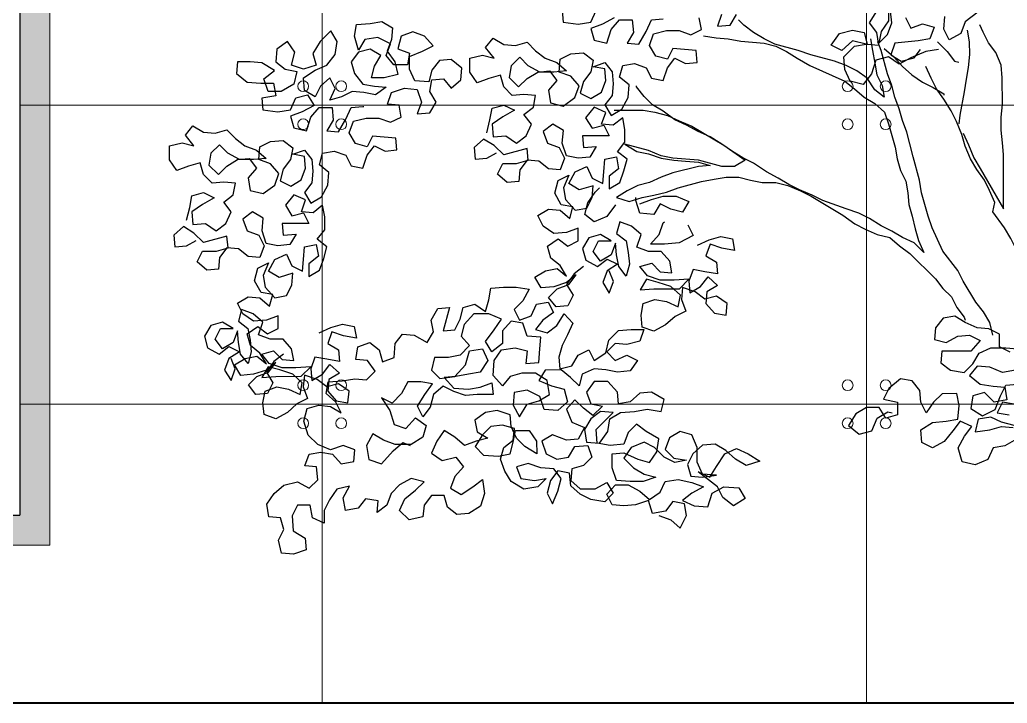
# Model space of a CAD drawing. Header units: millimetres. Extents: x 1564 to 2013, y 216 to 285.
# Drawn here: x 1663.255 to 1666.928, y 225.15 to 227.693 of the extents above; entities that cross this region are included whole.
import ezdxf

# ---------------------------------------------------------------- set-up
doc = ezdxf.new("R2010")
doc.units = ezdxf.units.MM
doc.header["$LTSCALE"] = 10
doc.layers.get('0').update_dxf_attribs({"color": 90})
for name, color, linetype, lineweight in [('CINZA', 252, 'Continuous', 13), ('cinza 03', 252, 'Continuous', 13), ('PN 06', 1, 'Continuous', 40), ('PN-03', 180, 'Continuous', 30)]:
    doc.layers.add(name, color=color, linetype=linetype, lineweight=lineweight)
doc.layers.add('ÁRVORE PRESERVADA', color=252, linetype='Continuous')

# ---------------------------------------------------------------- blocks, each defined once
blk = doc.blocks.new('A$C338F7350')
for points in [[(1.8595, 8.1568), (1.8743, 8.2162), (1.8841, 8.2705), (1.9385, 8.2854), (1.9879, 8.2608), (1.9336, 8.2311), (1.8842, 8.1964), (1.8892, 8.1371), (1.9485, 8.1421), (1.9979, 8.1075), (2.0424, 8.1422), (2.0671, 8.1966), (2.0324, 8.241), (2.0769, 8.2757), (2.0867, 8.33), (2.0323, 8.3349), (1.978, 8.3299), (1.9384, 8.3694), (1.9235, 8.4238), (1.8692, 8.4089), (1.8148, 8.3891), (1.7802, 8.4385), (1.7801, 8.5027), (1.8394, 8.5176), (1.8938, 8.5029), (1.8542, 8.5522), (1.8888, 8.5968), (1.9382, 8.5671), (1.9926, 8.5623), (2.0469, 8.5771), (2.0865, 8.5376), (2.131, 8.5031), (2.1854, 8.4833), (2.2299, 8.4438), (2.1706, 8.4389), (2.1064, 8.4388), (2.052, 8.4684), (2.0124, 8.5079), (1.9729, 8.4683), (1.9631, 8.4139), (2.0076, 8.3695), (2.0471, 8.4091), (2.0965, 8.4388), (2.1508, 8.4438), (2.1855, 8.3993), (2.146, 8.3548), (2.1559, 8.2955), (2.2152, 8.2807), (2.2696, 8.3203), (2.2893, 8.3747), (2.2497, 8.4192), (2.1953, 8.4389), (2.2002, 8.4982), (2.2496, 8.5229), (2.3089, 8.5279), (2.3534, 8.4934), (2.3436, 8.439), (2.3091, 8.3945), (2.2943, 8.3401), (2.3437, 8.3154), (2.3931, 8.3451), (2.4128, 8.3995), (2.4078, 8.4539), (2.3535, 8.4637), (2.4078, 8.4836), (2.4425, 8.4391), (2.4474, 8.3847), (2.4426, 8.3304), (2.408, 8.2859), (2.4377, 8.2365), (2.4871, 8.2662), (2.5167, 8.3205), (2.5216, 8.3799), (2.4771, 8.4144), (2.4919, 8.4688), (2.5462, 8.4787), (2.6006, 8.459), (2.6254, 8.4096), (2.6797, 8.3998), (2.6994, 8.4591), (2.734, 8.5036), (2.7835, 8.479), (2.8378, 8.4839), (2.8328, 8.5383), (2.7241, 8.5481), (2.6994, 8.4986), (2.645, 8.5134), (2.6153, 8.5628), (2.6351, 8.6172), (2.6943, 8.6321), (2.7537, 8.6321), (2.808, 8.6124), (2.8574, 8.6372), (2.8475, 8.6915)], [(2.9513, 8.7065), (2.9316, 8.6521), (2.9909, 8.6571), (3.0205, 8.7065)], [(2.2099, 8.7256), (2.2149, 8.6712), (2.2841, 8.6614), (2.3434, 8.6713), (2.3681, 8.7257)], [(2.4521, 8.6912), (2.3978, 8.6615), (2.3434, 8.6417), (2.3583, 8.5873), (2.4176, 8.5725), (2.4373, 8.6368), (2.4768, 8.6813), (2.5361, 8.6814), (2.5411, 8.6221), (2.5115, 8.5726), (2.5659, 8.5677), (2.6004, 8.6271), (2.6251, 8.6814), (2.6795, 8.6864)], [(4.1424, 8.7174), (4.0831, 8.6729), (4.0634, 8.6185), (4.0091, 8.5888), (3.9843, 8.6382), (3.9892, 8.6975)], [(3.9597, 8.5443), (3.9004, 8.5343), (3.8312, 8.5046), (3.7769, 8.4749), (3.7274, 8.5095), (3.6681, 8.4946), (3.6484, 8.4303), (3.6089, 8.3809), (3.5496, 8.3956), (3.5248, 8.45), (3.5199, 8.5093), (3.5692, 8.5588), (3.6236, 8.5687), (3.5593, 8.5835), (3.5099, 8.5389), (3.4605, 8.5636), (3.5, 8.618), (3.5593, 8.6329), (3.6137, 8.623), (3.6285, 8.5687), (3.6829, 8.5638), (3.673, 8.6231), (3.6383, 8.6675), (3.6729, 8.7219)], [(3.7272, 8.7368), (3.7273, 8.6775), (3.6927, 8.6281), (3.6829, 8.5737), (3.7224, 8.6133), (3.7421, 8.6676), (3.7371, 8.722)], [(3.8063, 8.6924), (3.8311, 8.643), (3.8855, 8.6628), (3.9398, 8.6481), (3.9201, 8.5937), (3.8658, 8.5837), (3.757, 8.5738), (3.7373, 8.5194), (3.7868, 8.4898), (3.8461, 8.5046), (3.8757, 8.5442)], [(3.6433, 8.5934), (3.6533, 8.5391), (3.6632, 8.4798), (3.6731, 8.4254), (3.6979, 8.376), (3.7078, 8.3216), (3.6633, 8.3562), (3.6287, 8.4105), (3.5792, 8.4451), (3.5298, 8.4698), (3.4754, 8.4895), (3.3666, 8.519), (3.3073, 8.5387), (3.1985, 8.5683), (3.1491, 8.593), (3.0996, 8.6226), (3.0551, 8.6571), (3.0304, 8.6818)], [(0.4635, 7.7493), (0.4783, 7.8086), (0.4882, 7.863), (0.5425, 7.8779), (0.592, 7.8532), (0.5376, 7.8235), (0.4882, 7.7889), (0.4932, 7.7296), (0.5525, 7.7346), (0.602, 7.7), (0.6464, 7.7347), (0.6711, 7.7891), (0.6365, 7.8335), (0.6809, 7.8681), (0.6907, 7.9225), (0.6364, 7.9274), (0.582, 7.9224), (0.5424, 7.9619), (0.5276, 8.0163), (0.4732, 8.0014), (0.4188, 7.9816), (0.3842, 8.031), (0.3841, 8.0952), (0.4434, 8.1101), (0.4978, 8.0953), (0.4582, 8.1447), (0.4928, 8.1892), (0.5422, 8.1596), (0.5966, 8.1547), (0.651, 8.1696), (0.6905, 8.1301), (0.7351, 8.0955), (0.7894, 8.0758), (0.834, 8.0363), (0.7747, 8.0313), (0.7104, 8.0313), (0.656, 8.0609), (0.6164, 8.1004), (0.5769, 8.0608), (0.5671, 8.0064), (0.6116, 7.962), (0.6511, 8.0016), (0.7005, 8.0313), (0.7549, 8.0363), (0.7895, 7.9918), (0.75, 7.9473), (0.76, 7.888), (0.8193, 7.8732), (0.8736, 7.9128), (0.8933, 7.9672), (0.8538, 8.0116), (0.7994, 8.0313), (0.8043, 8.0907), (0.8537, 8.1154), (0.913, 8.1204), (0.9575, 8.0859), (0.9476, 8.0315), (0.9131, 7.987), (0.8983, 7.9326), (0.9478, 7.9079), (0.9972, 7.9376), (1.0169, 7.992), (1.0119, 8.0464), (0.9575, 8.0562), (1.0119, 8.076), (1.0465, 8.0316), (1.0515, 7.9772), (1.0466, 7.9228), (1.012, 7.8783), (1.0417, 7.8289), (1.0911, 7.8586), (1.1207, 7.913), (1.1256, 7.9723), (1.0811, 8.0069), (1.0959, 8.0613), (1.1503, 8.0712), (1.2046, 8.0515), (1.2294, 8.0021), (1.2838, 7.9923), (1.3035, 8.0516), (1.338, 8.0961), (1.3875, 8.0714), (1.4419, 8.0764), (1.4369, 8.1308), (1.3281, 8.1406), (1.3035, 8.0911), (1.2491, 8.1059), (1.2194, 8.1553), (1.2391, 8.2097), (1.2984, 8.2246), (1.3577, 8.2246), (1.4121, 8.2049), (1.4615, 8.2297), (1.4515, 8.284), (1.3972, 8.2889), (1.4169, 8.3433), (1.4762, 8.3631), (1.5355, 8.3582), (1.5553, 8.2989), (1.5356, 8.2445), (1.5949, 8.2495), (1.6245, 8.299), (1.5948, 8.3484), (1.6047, 8.4028), (1.659, 8.4078), (1.6937, 8.3633), (1.7381, 8.4029), (1.743, 8.4573), (1.6935, 8.4968), (1.6392, 8.4918), (1.6046, 8.4473), (1.5898, 8.3929), (1.5256, 8.3978), (1.5008, 8.4521), (1.5008, 8.5114), (1.5601, 8.5362), (1.6095, 8.5609), (1.5699, 8.6054), (1.5155, 8.6251), (1.4611, 8.6053), (1.4464, 8.546), (1.5008, 8.5262), (1.4909, 8.4719), (1.4267, 8.4718), (1.392, 8.5163), (1.4117, 8.5706), (1.3524, 8.6002), (1.2931, 8.5903), (1.2635, 8.5408), (1.2437, 8.6051), (1.2535, 8.6595), (1.3178, 8.6645), (1.3721, 8.6744), (1.4216, 8.6448), (1.4167, 8.5904), (1.3969, 8.536), (1.4316, 8.4866), (1.4465, 8.4273), (1.3822, 8.4125), (1.3229, 8.4124), (1.3377, 8.4668), (1.3673, 8.5162), (1.3179, 8.5458), (1.2635, 8.531), (1.229, 8.4864), (1.2438, 8.4321), (1.2834, 8.3827), (1.3378, 8.3729), (1.3922, 8.368), (1.3428, 8.3333), (1.2884, 8.3432), (1.234, 8.3481), (1.1846, 8.3233), (1.1303, 8.3084), (1.1549, 8.3628), (1.1302, 8.4122), (1.0857, 8.3726), (1.0611, 8.3232), (1.0116, 8.3528), (1.0066, 8.4121), (1.0609, 8.4468), (1.1153, 8.4715), (1.1548, 8.521), (1.1646, 8.5803), (1.1349, 8.6297), (1.0855, 8.5802), (1.051, 8.5258), (1.0659, 8.4715), (1.0066, 8.4516), (0.9522, 8.4714), (0.967, 8.5307), (0.9323, 8.5801), (0.8829, 8.5454), (0.878, 8.4861), (0.9226, 8.4516), (0.9769, 8.4417), (0.9622, 8.3824), (0.9029, 8.3478), (0.8436, 8.3477), (0.8237, 8.407), (0.8731, 8.4466), (0.8138, 8.4811), (0.7594, 8.486), (0.7001, 8.486), (0.6952, 8.4316), (0.7447, 8.3921), (0.8089, 8.3872), (0.8682, 8.3873), (0.8782, 8.328), (0.8139, 8.318), (0.8189, 8.2637), (0.8881, 8.2538), (0.9474, 8.2638), (0.9721, 8.3182), (1.0265, 8.333), (1.0562, 8.2836), (1.0018, 8.2539), (0.9475, 8.2341), (0.9623, 8.1798), (1.0217, 8.165), (1.0414, 8.2293), (1.0809, 8.2738), (1.1402, 8.2738), (1.1452, 8.2145), (1.1156, 8.1651), (1.1699, 8.1602), (1.2045, 8.2195), (1.2291, 8.2739), (1.2835, 8.2789), (1.2885, 8.2789)], [(4.0931, 8.6334), (4.103, 8.579), (4.1031, 8.5197), (4.0982, 8.4604), (4.0883, 8.406), (4.0785, 8.3467), (4.0588, 8.2379), (4.0539, 8.1984)], [(4.0737, 8.1539), (4.0985, 8.0996), (4.1233, 8.0403), (4.153, 7.9909), (4.2619, 7.8032), (4.2617, 7.9366), (4.2616, 8.0553), (4.2566, 8.1096), (4.2516, 8.1689), (4.2516, 8.2282), (4.2565, 8.2875), (4.2564, 8.4111), (4.2514, 8.4704), (4.2266, 8.5297), (4.192, 8.5741), (4.1672, 8.6236), (4.1523, 8.6581)], [(2.8674, 8.6075), (2.9267, 8.5977), (2.981, 8.5928), (3.0404, 8.583), (3.1491, 8.5732), (3.2035, 8.5584), (3.2529, 8.5337), (3.3024, 8.5041), (3.3617, 8.4696), (3.5249, 8.3956), (3.5694, 8.3611), (3.6139, 8.3216), (3.6634, 8.2919), (3.7079, 8.2524), (3.7277, 8.1981), (3.7575, 8.0894), (3.7674, 8.035), (3.7823, 7.9807), (3.807, 7.9313), (3.817, 7.8769), (3.822, 7.8226), (3.8368, 7.7682), (3.8517, 7.7089), (3.8666, 7.6546), (3.8914, 7.6002), (3.8468, 7.6446), (3.7925, 7.6693), (3.743, 7.6989), (3.6936, 7.7236), (3.6392, 7.7581), (3.5897, 7.7828), (3.5304, 7.8025), (3.4216, 7.842), (3.3722, 7.8666), (3.3128, 7.8913), (3.2634, 7.916), (3.2139, 7.9456), (3.1595, 7.9752), (3.1002, 8.0147), (3.0507, 8.0393), (3.0013, 8.0689), (2.9518, 8.1035), (2.8974, 8.138), (2.843, 8.1627), (2.7887, 8.1923), (2.7343, 8.217), (2.6799, 8.2564), (2.6304, 8.2861), (2.5908, 8.3256), (2.5562, 8.37), (2.5562, 8.375)], [(4.213, 7.215), (4.1981, 7.2743), (4.1684, 7.3237), (4.1338, 7.3681), (4.0744, 7.4669), (4.0496, 7.5163), (3.9803, 7.6052), (3.9308, 7.7139), (3.911, 7.7683), (3.8812, 7.877), (3.8713, 7.9363), (3.8415, 8.045), (3.8267, 8.1043), (3.8118, 8.1586), (3.792, 8.213), (3.7771, 8.2673), (3.7573, 8.3217), (3.7424, 8.376), (3.7226, 8.4304), (3.6928, 8.5391), (3.6779, 8.5786)], [(3.7076, 8.549), (3.7521, 8.5095), (3.7917, 8.465), (3.8362, 8.4255), (3.8857, 8.391), (3.9351, 8.3663), (3.9846, 8.3367), (3.9846, 8.3318)], [(3.9547, 8.5789), (3.9992, 8.5344), (4.0339, 8.49), (4.0537, 8.4851)], [(4.3366, 7.1014), (4.3365, 7.22), (4.3414, 7.2744), (4.3513, 7.3337), (4.3611, 7.3881), (4.361, 7.5067), (4.3461, 7.566), (4.2966, 7.6648), (4.2669, 7.7142), (4.2125, 7.7883), (4.2223, 7.8328), (4.1975, 7.8872), (4.1728, 7.9366), (4.1381, 7.9859), (4.1084, 8.0353), (4.0837, 8.0946), (4.0688, 8.149), (4.044, 8.2083), (4.0193, 8.2577), (3.9846, 8.312), (3.95, 8.3614), (3.9252, 8.4108), (3.9005, 8.4651)], [(2.3098, 7.5345), (2.2654, 7.4999), (2.2308, 7.4504), (2.2605, 7.401), (2.2359, 7.3516), (2.1815, 7.3466), (2.1469, 7.391), (2.1864, 7.4306), (2.2407, 7.4504), (2.2753, 7.4949), (2.2308, 7.4603), (2.1715, 7.4405), (2.1122, 7.4355), (2.0825, 7.4849), (2.1319, 7.5146), (2.1863, 7.5245), (2.2308, 7.49), (2.2011, 7.5394), (2.1566, 7.5739), (2.1417, 7.6283), (2.1911, 7.6629), (2.2356, 7.6283), (2.285, 7.6531), (2.285, 7.7124), (2.2306, 7.6926), (2.1713, 7.6876), (2.1219, 7.7222), (2.0971, 7.7716), (2.1465, 7.8013), (2.2009, 7.7964), (2.2454, 7.7569), (2.2602, 7.8112), (2.2058, 7.8211), (2.1761, 7.8754), (2.1909, 7.9347), (2.2403, 7.9595), (2.2156, 7.9002), (2.2255, 7.8458), (2.2701, 7.7964), (2.3244, 7.8064), (2.3491, 7.8558), (2.354, 7.9102), (2.2897, 7.8903), (2.2403, 7.92), (2.2699, 7.9744), (2.3242, 7.9991), (2.349, 7.9448), (2.3985, 7.9201), (2.4033, 7.9745), (2.4082, 8.0338), (2.4626, 8.0437), (2.4725, 7.9894), (2.4281, 7.9547), (2.4281, 7.8954), (2.4775, 7.9251), (2.4972, 7.9795), (2.512, 8.0339), (2.4675, 8.0684), (2.5021, 8.113), (2.502, 8.1723), (2.4921, 8.2266), (2.4476, 8.192), (2.3933, 8.1969), (2.413, 8.2513), (2.3586, 8.2759), (2.3191, 8.2265), (2.3488, 8.1771), (2.4031, 8.1919), (2.4279, 8.1425), (2.3043, 8.1424), (2.3093, 8.0881), (2.3686, 8.0931), (2.339, 8.0436), (2.2847, 8.0386), (2.2303, 8.0485), (2.2105, 8.1077), (2.2154, 8.1671), (2.1659, 8.1967), (2.1215, 8.162), (2.1413, 8.1077), (2.1957, 8.088), (2.2204, 8.0386), (2.2007, 7.9842), (2.1463, 7.9891), (2.1018, 8.0236), (2.0474, 8.0285), (2.0129, 7.984), (2.008, 7.9296), (1.9536, 7.9246), (1.9091, 7.9641), (1.9338, 8.0136), (1.998, 8.0136), (2.0524, 8.0285), (2.0474, 8.0829), (1.9387, 8.0531), (1.8942, 8.0976), (1.8447, 8.1272), (1.8003, 8.0876), (1.8053, 8.0332), (1.8596, 8.0382), (1.9041, 8.063)], [(2.4525, 8.2612), (2.586, 8.2613), (2.6403, 8.2515), (2.6997, 8.2367), (2.754, 8.212), (2.8134, 8.1874), (2.9617, 8.0985), (3.0606, 8.0294), (3.0112, 7.9997), (2.9519, 7.9997), (2.8432, 8.0292), (2.7245, 8.039), (2.6702, 8.0489), (2.6108, 8.0735), (2.5021, 8.1031), (2.5565, 8.0685), (2.6108, 8.0587), (2.6702, 8.039), (2.7295, 8.0291), (2.7839, 8.0242), (2.8432, 8.0194), (2.8976, 8.0046), (2.8432, 7.9996), (2.7246, 7.9698), (2.6703, 7.95), (2.6159, 7.9252), (2.5616, 7.9104), (2.5122, 7.8856), (2.4628, 7.8559), (2.5221, 7.8362), (2.5814, 7.856), (2.6357, 7.866), (2.695, 7.8808), (2.7494, 7.9007), (2.8581, 7.9304), (2.9174, 7.9403), (2.9717, 7.9503), (3.0311, 7.9503), (3.0854, 7.9356), (3.1398, 7.9257), (3.2041, 7.9258), (3.2584, 7.911), (3.3178, 7.8863), (3.3672, 7.8617), (3.5156, 7.7729), (3.57, 7.7334), (3.6194, 7.7087), (3.6738, 7.684), (3.7331, 7.6693), (3.7777, 7.6298), (3.8271, 7.5952), (3.9458, 7.4767), (3.9805, 7.4322), (4.0201, 7.3927), (4.0448, 7.3433), (4.0795, 7.2989), (4.0844, 7.2841)], [(2.4579, 7.8213), (2.4184, 7.7669), (2.3591, 7.7421), (2.3146, 7.7767), (2.3293, 7.8311), (2.3639, 7.8805), (2.3836, 7.9003)], [(0.9139, 7.127), (0.8694, 7.0923), (0.8349, 7.0429), (0.8646, 6.9935), (0.8399, 6.944), (0.7855, 6.9391), (0.7509, 6.9835), (0.7904, 7.0231), (0.8448, 7.0429), (0.8793, 7.0874), (0.8349, 7.0528), (0.7756, 7.0329), (0.7163, 7.028), (0.6866, 7.0774), (0.736, 7.1071), (0.7903, 7.117), (0.8348, 7.0824), (0.8051, 7.1318), (0.7606, 7.1664), (0.7457, 7.2207), (0.7951, 7.2554), (0.8397, 7.2208), (0.8891, 7.2456), (0.889, 7.3049), (0.8347, 7.2851), (0.7753, 7.2801), (0.7259, 7.3146), (0.7011, 7.364), (0.7505, 7.3937), (0.8049, 7.3888), (0.8494, 7.3493), (0.8642, 7.4037), (0.8098, 7.4136), (0.7801, 7.4679), (0.7949, 7.5272), (0.8443, 7.552), (0.8196, 7.4926), (0.8296, 7.4383), (0.8741, 7.3889), (0.9285, 7.3988), (0.9531, 7.4483), (0.958, 7.5027), (0.8938, 7.4828), (0.8443, 7.5124), (0.8739, 7.5668), (0.9283, 7.5916), (0.953, 7.5372), (1.0025, 7.5126), (1.0074, 7.5669), (1.0123, 7.6263), (1.0666, 7.6362), (1.0766, 7.5818), (1.0321, 7.5472), (1.0322, 7.4879), (1.0816, 7.5176), (1.1013, 7.572), (1.1161, 7.6264), (1.0715, 7.6609), (1.1061, 7.7054), (1.1061, 7.7647), (1.0961, 7.8191), (1.0517, 7.7845), (0.9973, 7.7893), (1.017, 7.8437), (0.9626, 7.8684), (0.9231, 7.8189), (0.9528, 7.7695), (1.0072, 7.7844), (1.0319, 7.735), (0.9084, 7.7349), (0.9134, 7.6805), (0.9727, 7.6855), (0.9431, 7.6361), (0.8887, 7.6311), (0.8343, 7.6409), (0.8145, 7.7002), (0.8194, 7.7595), (0.7699, 7.7891), (0.7255, 7.7545), (0.7453, 7.7002), (0.7997, 7.6804), (0.8245, 7.631), (0.8047, 7.5766), (0.7504, 7.5815), (0.7058, 7.6161), (0.6515, 7.621), (0.6169, 7.5765), (0.612, 7.5221), (0.5577, 7.5171), (0.5131, 7.5566), (0.5378, 7.6061), (0.6021, 7.6061), (0.6564, 7.621), (0.6514, 7.6754), (0.5427, 7.6456), (0.4982, 7.69), (0.4487, 7.7197), (0.4043, 7.6801), (0.4093, 7.6257), (0.4637, 7.6307), (0.5081, 7.6555)], [(2.5715, 7.8264), (2.6259, 7.8462), (2.6802, 7.8611), (2.7395, 7.8611), (2.7989, 7.8364), (2.7693, 7.787), (2.7149, 7.8018), (2.6654, 7.8264), (2.6358, 7.777), (2.5716, 7.7819), (2.5517, 7.8412), (2.5517, 7.856)], [(2.8386, 7.6338), (2.8929, 7.6586), (2.9473, 7.6735), (3.0017, 7.6636), (3.0116, 7.6093), (2.9523, 7.6191), (2.8979, 7.6388), (2.8782, 7.5845), (2.9276, 7.5548), (2.9326, 7.5005), (2.8733, 7.5103), (2.8189, 7.5201), (2.7992, 7.4658), (2.8042, 7.4114), (2.8536, 7.4411), (2.8882, 7.4856), (2.9327, 7.4461), (2.8833, 7.4164), (2.8784, 7.362), (2.918, 7.3176), (2.9723, 7.3078), (2.9772, 7.3621), (2.9278, 7.3967), (2.8734, 7.3818), (2.8289, 7.4164), (2.7696, 7.4361), (2.7647, 7.3817), (2.7845, 7.3274), (2.7351, 7.3026), (2.6907, 7.263), (2.6363, 7.2333), (2.5819, 7.253), (2.5769, 7.3074), (2.5868, 7.3618), (2.6411, 7.3816), (2.6955, 7.3718), (2.7499, 7.3471), (2.7597, 7.4015), (2.7152, 7.441), (2.6559, 7.4607), (2.6015, 7.4755), (2.5719, 7.426), (2.6361, 7.431), (2.7548, 7.4311), (2.7992, 7.4756), (2.73, 7.4706), (2.6658, 7.4706), (2.6064, 7.4903), (2.5718, 7.5347), (2.6261, 7.5496), (2.6657, 7.5101), (2.7201, 7.5052), (2.7102, 7.5596), (2.6706, 7.604), (2.6113, 7.604), (2.5569, 7.6237), (2.5766, 7.683), (2.5321, 7.7225), (2.4777, 7.7422), (2.4629, 7.6879), (2.5074, 7.6533), (2.5174, 7.599), (2.5224, 7.5446), (2.5076, 7.4902), (2.4729, 7.5347), (2.463, 7.589), (2.458, 7.6434), (2.4383, 7.589), (2.3889, 7.5593), (2.3543, 7.6037), (2.3789, 7.6532), (2.4382, 7.6532), (2.3888, 7.6829), (2.3344, 7.668), (2.3048, 7.6185), (2.3197, 7.5642), (2.3741, 7.5346), (2.4185, 7.5692), (2.468, 7.5445), (2.4186, 7.5148), (2.3989, 7.4605), (2.4286, 7.4111), (2.4483, 7.4654), (2.4285, 7.5148)], [(2.794, 7.7277), (2.8188, 7.6783), (2.7546, 7.6437), (2.6854, 7.6386), (2.6211, 7.6386), (2.6606, 7.6831), (2.6803, 7.7375), (2.6853, 7.7424)], [(2.6601, 6.3764), (2.7145, 6.3566), (2.759, 6.3172), (2.7886, 6.3765), (2.7787, 6.4308), (2.7243, 6.4407), (2.6897, 6.3962), (2.6304, 6.3862), (2.6106, 6.4455), (2.5513, 6.4257), (2.497, 6.4207), (2.4426, 6.4256), (2.4178, 6.475), (2.4573, 6.5195), (2.5166, 6.5196), (2.571, 6.49), (2.6156, 6.4505), (2.6649, 6.4851), (2.6896, 6.5346), (2.7489, 6.5445), (2.8132, 6.5297), (2.8676, 6.51), (2.8132, 6.4803), (2.7688, 6.4457), (2.8232, 6.421), (2.8874, 6.4161), (2.9071, 6.4804), (2.9615, 6.5101), (3.0307, 6.5052), (3.0604, 6.4558), (3.006, 6.4212), (2.9566, 6.4607), (2.9318, 6.5101), (2.8428, 6.5792), (2.8972, 6.5545), (2.9268, 6.604), (2.9663, 6.6633), (3.0206, 6.6881), (3.075, 6.6634), (3.1294, 6.6289), (3.0652, 6.609), (3.0157, 6.6386), (2.9712, 6.6781), (2.9217, 6.7078), (2.8624, 6.7028), (2.818, 6.6632), (2.7933, 6.6137), (2.8082, 6.5594), (2.8626, 6.5545), (2.9268, 6.5644), (2.8626, 6.5693), (2.8378, 6.6237), (2.8377, 6.6928), (2.813, 6.7521), (2.7586, 6.7669), (2.7092, 6.7372), (2.6895, 6.6828), (2.7291, 6.6433), (2.7884, 6.6335), (2.734, 6.6236), (2.6846, 6.6482), (2.64, 6.6927), (2.5906, 6.7173), (2.5313, 6.6926), (2.4968, 6.6431), (2.5413, 6.5987), (2.5907, 6.5691), (2.6451, 6.5543), (2.5858, 6.5345), (2.5265, 6.5344), (2.4623, 6.5393), (2.4424, 6.5986), (2.4424, 6.6628), (2.4967, 6.6678), (2.561, 6.6382), (2.6154, 6.6235), (2.6499, 6.6729), (2.6598, 6.7322), (2.6004, 6.7668), (2.5559, 6.8013), (2.5164, 6.7617), (2.4967, 6.7074), (2.4324, 6.7024), (2.3731, 6.7122), (2.3681, 6.7764), (2.4471, 6.8556), (2.3878, 6.8605), (2.3434, 6.8258), (2.3138, 6.7764), (2.3237, 6.7171), (2.383, 6.7122), (2.4225, 6.7666), (2.4323, 6.8259), (2.4817, 6.8556), (2.546, 6.8606), (2.6053, 6.8706), (2.6695, 6.8607), (2.6843, 6.9151), (2.625, 6.9497), (2.5706, 6.9447), (2.5262, 6.9051), (2.4718, 6.8952), (2.4668, 6.9495), (2.4223, 6.9989), (2.358, 6.9988), (2.3235, 6.9494), (2.3433, 6.895), (2.3977, 6.8852), (2.3532, 6.8407), (2.3087, 6.8752), (2.2692, 6.9147), (2.2297, 6.8702), (2.2544, 6.8109), (2.3138, 6.7863), (2.2841, 6.7319), (2.2298, 6.7269), (2.1655, 6.7515), (2.1161, 6.7218), (2.1359, 6.6626), (2.1854, 6.6379), (2.2397, 6.6478), (2.2694, 6.6973), (2.3287, 6.7023), (2.3485, 6.6479), (2.309, 6.6083), (2.2546, 6.5935), (2.2497, 6.5391), (2.2942, 6.4996), (2.3634, 6.4997), (2.4178, 6.5294), (2.4475, 6.48), (2.408, 6.4404), (2.3437, 6.4502), (2.2943, 6.4749), (2.2498, 6.5144), (2.2448, 6.5737), (2.1904, 6.5835), (2.1558, 6.539), (2.141, 6.4797), (2.1658, 6.4303), (2.1905, 6.4896), (2.2052, 6.5489), (2.1706, 6.5934), (2.1113, 6.5983), (2.052, 6.618), (1.9976, 6.6031), (2.0174, 6.5488), (2.0817, 6.5389), (2.136, 6.5489), (2.0965, 6.5093), (2.0323, 6.4994), (1.973, 6.5339), (1.9433, 6.5833), (1.9234, 6.6376), (1.9382, 6.692), (1.9827, 6.7267), (1.9876, 6.781), (1.9332, 6.7958), (1.8788, 6.7908), (1.8393, 6.7512), (1.8048, 6.6968), (1.8443, 6.6573), (1.9135, 6.6525), (1.9679, 6.6624), (1.9827, 6.7168), (1.9925, 6.7712), (2.0568, 6.7712), (2.0914, 6.7218), (2.0915, 6.6625), (2.0371, 6.6971), (1.9975, 6.7366), (1.9727, 6.7909), (1.9677, 6.8453), (1.9084, 6.865), (1.854, 6.8551), (1.8046, 6.8204), (1.8146, 6.766), (1.864, 6.7364), (1.8097, 6.7216), (1.7553, 6.7017), (1.7108, 6.7412), (1.6614, 6.7709), (1.6268, 6.7214), (1.6021, 6.667), (1.6516, 6.6325), (1.7158, 6.6473), (1.7505, 6.6029), (1.711, 6.5584), (1.6913, 6.504), (1.7407, 6.4744), (1.795, 6.509), (1.8395, 6.5437), (1.8494, 6.4794), (1.8297, 6.4201), (1.7754, 6.3854), (1.721, 6.3805), (1.6765, 6.415), (1.6616, 6.4694), (1.6023, 6.4693), (1.5678, 6.4248), (1.5629, 6.3704), (1.4986, 6.3555), (1.4541, 6.4), (1.4788, 6.4544), (1.5282, 6.494), (1.5677, 6.5335), (1.5084, 6.5483), (1.454, 6.5186), (1.4145, 6.479), (1.3948, 6.4246), (1.3503, 6.39), (1.3552, 6.4444), (1.2959, 6.4542), (1.2614, 6.4097), (1.2021, 6.3997), (1.1921, 6.459), (1.2217, 6.5134), (1.1624, 6.4986), (1.1279, 6.4491), (1.1032, 6.3997), (1.1033, 6.3403), (1.0489, 6.365), (1.0389, 6.4243), (0.9796, 6.4243), (0.955, 6.3748), (0.96, 6.3056), (1.0144, 6.2711), (1.0193, 6.2167), (0.9601, 6.1969), (0.9057, 6.2018), (0.8908, 6.2611), (0.9155, 6.3105), (0.9006, 6.3649), (0.8462, 6.3698), (0.8363, 6.4291), (0.8708, 6.4785), (0.9153, 6.5181), (0.9795, 6.533), (1.0339, 6.5034), (1.0734, 6.543), (1.0684, 6.6023), (1.014, 6.6072), (1.0338, 6.6615), (1.0881, 6.6715), (1.1425, 6.6616), (1.1821, 6.6172), (1.2414, 6.6271), (1.2463, 6.6815), (1.1919, 6.7012), (1.1326, 6.6814), (1.0733, 6.7061), (1.0287, 6.7505), (1.0089, 6.8147), (1.0237, 6.8741), (1.078, 6.8889), (1.1324, 6.884), (1.1819, 6.8544), (1.1571, 6.9038), (1.1126, 6.9433), (1.1224, 6.9977), (1.1867, 7.0027), (1.246, 7.0127), (1.3003, 7.0078), (1.3398, 7.0473), (1.3052, 7.0967), (1.2508, 7.1016), (1.2607, 7.1609), (1.315, 7.1808), (1.3595, 7.1462), (1.3744, 7.0918), (1.4288, 7.1117), (1.4336, 7.1759), (1.4682, 7.2204), (1.5226, 7.2155), (1.5819, 7.181), (1.6115, 7.2305), (1.6016, 7.2848), (1.6312, 7.3392), (1.6856, 7.3442), (1.656, 7.2354), (1.7104, 7.2404), (1.735, 7.2899), (1.7498, 7.3443), (1.8042, 7.3591), (1.8536, 7.3246), (1.8684, 7.379), (1.8782, 7.4333), (1.9375, 7.4383), (1.9968, 7.4384), (2.0562, 7.4286), (2.0266, 7.3742), (1.987, 7.3346), (2.0118, 7.2852), (2.0662, 7.305), (2.0908, 7.3594), (2.1452, 7.3693), (2.1699, 7.3199), (2.1205, 7.2853), (2.086, 7.2408), (2.1404, 7.226), (2.1848, 7.2606), (2.2194, 7.315), (2.2589, 7.2706), (2.2343, 7.2162), (2.2096, 7.1668), (2.1948, 7.1124), (2.1998, 7.058), (2.2542, 7.0729), (2.2838, 7.1223), (2.3332, 7.1471), (2.358, 7.0977), (2.4123, 7.1323), (2.4271, 7.1917), (2.4715, 7.2362), (2.5308, 7.2412), (2.5901, 7.2412), (2.5704, 7.1869), (2.5111, 7.172), (2.4567, 7.1769), (2.4172, 7.1373), (2.4568, 7.0978), (2.5111, 7.1225), (2.5606, 7.0979), (2.526, 7.0484), (2.4667, 7.0434), (2.4124, 7.0533), (2.358, 7.0582), (2.3036, 7.0334), (2.2889, 6.979), (2.2493, 7.0185), (2.2048, 7.0531), (2.1306, 7.053), (2.101, 7.0036), (2.1604, 6.9789), (2.2197, 6.9641), (2.2346, 6.9048), (2.1901, 6.8652), (2.1259, 6.8701), (2.106, 6.9294), (2.0467, 6.959), (1.9874, 6.9491), (1.9825, 6.8898), (2.0122, 6.8354), (2.0468, 6.8948), (2.1011, 6.9096), (2.1505, 6.9393), (2.1406, 7.0036), (2.0862, 7.0381), (2.0219, 7.0381), (1.9676, 7.0232), (1.933, 6.9787), (1.8885, 7.0281), (1.8934, 7.0973), (1.9279, 7.1467), (1.9922, 7.1567), (2.0465, 7.1419), (2.0416, 7.0826), (2.101, 7.0876), (2.1058, 7.1518), (2.1107, 7.2062), (2.0465, 7.2111), (2.0266, 7.2704), (1.9723, 7.2802), (1.9328, 7.2357), (1.9328, 7.1764), (1.8834, 7.1368), (1.8537, 7.1862), (1.8932, 7.2406), (1.9278, 7.2901), (1.8684, 7.3147), (1.7993, 7.3146), (1.7548, 7.2652), (1.74, 7.2108), (1.7796, 7.1664), (1.7352, 7.1218), (1.6808, 7.1119), (1.6166, 7.1118), (1.6018, 7.0525), (1.6414, 7.013), (1.7106, 7.023), (1.7599, 7.0774), (1.7796, 7.1416), (1.8389, 7.1516), (1.8637, 7.0972), (1.8292, 7.0428), (1.7748, 7.0329), (1.7155, 7.023), (1.6611, 7.018), (1.7057, 6.9686), (1.7749, 6.9637), (1.8292, 6.9736), (1.8836, 6.9935), (1.8886, 6.9391), (1.8144, 6.939), (1.7601, 6.934), (1.7057, 6.9538), (1.6562, 6.9784), (1.6118, 6.9389), (1.597, 6.8795), (1.5625, 6.835), (1.5377, 6.8844), (1.5722, 6.9388), (1.6068, 6.9883), (1.5524, 6.9981), (1.4931, 6.9981), (1.4635, 6.9437), (1.4191, 6.8991), (1.3696, 6.9238), (1.4092, 6.8645), (1.429, 6.8003), (1.4834, 6.7806), (1.5279, 6.83), (1.5773, 6.7955), (1.5625, 6.7411), (1.5082, 6.7065), (1.4341, 6.7064), (1.3797, 6.7261), (1.3302, 6.7557), (1.3006, 6.7013), (1.3106, 6.6371), (1.3699, 6.6174), (1.4242, 6.6767), (1.4687, 6.7163), (1.5033, 6.7015)], [(1.0804, 7.2263), (1.1348, 7.2511), (1.1891, 7.266), (1.2435, 7.2561), (1.2534, 7.2018), (1.1941, 7.2116), (1.1397, 7.2313), (1.12, 7.1769), (1.1695, 7.1473), (1.1744, 7.093), (1.1151, 7.1028), (1.0608, 7.1126), (1.041, 7.0582), (1.046, 7.0039), (1.0954, 7.0336), (1.13, 7.0781), (1.1745, 7.0386), (1.1251, 7.0089), (1.1202, 6.9545), (1.1598, 6.9101), (1.2142, 6.9002), (1.2191, 6.9546), (1.1696, 6.9892), (1.1152, 6.9743), (1.0707, 7.0088), (1.0114, 7.0286), (1.0065, 6.9742), (1.0263, 6.9198), (0.9769, 6.8951), (0.9325, 6.8555), (0.8781, 6.8258), (0.8238, 6.8455), (0.8188, 6.8999), (0.8286, 6.9543), (0.883, 6.9741), (0.9373, 6.9642), (0.9917, 6.9396), (1.0016, 6.9939), (0.957, 7.0334), (0.8977, 7.0532), (0.8433, 7.0679), (0.8137, 7.0185), (0.878, 7.0235), (0.9966, 7.0236), (1.041, 7.0681), (0.9718, 7.0631), (0.9076, 7.0631), (0.8483, 7.0828), (0.8136, 7.1272), (0.868, 7.1421), (0.9075, 7.1026), (0.9619, 7.0977), (0.952, 7.1521), (0.9124, 7.1965), (0.8531, 7.1965), (0.7987, 7.2162), (0.8184, 7.2755), (0.7739, 7.315), (0.7195, 7.3347), (0.7047, 7.2803), (0.7493, 7.2458), (0.7592, 7.1914), (0.7642, 7.1371), (0.7494, 7.0827), (0.7148, 7.1271), (0.7048, 7.1815), (0.6998, 7.2359), (0.6801, 7.1815), (0.6307, 7.1518), (0.5961, 7.1962), (0.6208, 7.2457), (0.6801, 7.2457), (0.6306, 7.2753), (0.5763, 7.2605), (0.5466, 7.211), (0.5615, 7.1566), (0.6159, 7.127), (0.6604, 7.1617), (0.7098, 7.137), (0.6604, 7.1073), (0.6407, 7.0529), (0.6704, 7.0035), (0.6901, 7.0579), (0.6703, 7.1073)], [(4.2921, 7.136), (4.2427, 7.1607), (4.2426, 7.22), (4.1932, 7.2446), (4.1388, 7.2495), (4.0844, 7.2742), (4.035, 7.3038), (3.9806, 7.2939), (3.9461, 7.2493), (3.9412, 7.195), (3.9955, 7.1802), (4.0499, 7.2099), (4.1042, 7.2149), (4.1537, 7.1902), (4.1093, 7.1408), (3.9758, 7.1406), (3.9709, 7.0863), (4.0154, 7.0517), (4.0797, 7.0419), (4.1192, 7.0815), (4.1488, 7.1309), (4.2031, 7.1557), (4.2723, 7.1557), (4.3267, 7.1508)], [(4.3169, 7.052), (4.2576, 7.042), (4.1983, 7.0667), (4.139, 7.0716), (4.1044, 7.0271), (4.1539, 6.9876), (4.2132, 6.9778), (4.2676, 6.9729), (4.2775, 6.9136), (4.2182, 6.9036), (4.1737, 6.9481), (4.1193, 6.9332), (4.1095, 6.8739), (4.1639, 6.8393), (4.2232, 6.869), (4.2478, 6.9333), (4.2725, 6.9827), (4.3269, 6.9877)], [(4.3121, 6.8938), (4.2577, 6.9037), (4.2331, 6.8542), (4.2875, 6.8444)], [(4.3122, 6.795), (4.2529, 6.8097), (4.2034, 6.8344), (4.1441, 6.8245), (4.1294, 6.7651), (4.1986, 6.7751), (4.2529, 6.79), (4.3073, 6.7851)], [(4.3222, 6.7307), (4.2678, 6.701), (4.2135, 6.6911), (4.1888, 6.6367), (4.1295, 6.6119), (4.0702, 6.6267), (4.0504, 6.6909), (4.08, 6.7453), (4.1145, 6.7898), (4.0601, 6.8145), (4.0256, 6.77), (3.9861, 6.7205), (3.9317, 6.6908), (3.8823, 6.7155), (3.8773, 6.7748), (3.9316, 6.8095), (3.9959, 6.8145), (4.0502, 6.8244), (4.0551, 6.8886), (4.0452, 6.943), (3.976, 6.9429), (3.9365, 6.9034), (3.9019, 6.8539), (3.8772, 6.9033), (3.8722, 6.9577), (3.8375, 7.0021), (3.7832, 7.012), (3.7288, 6.9674), (3.7042, 6.918), (3.7684, 6.9032), (3.7685, 6.8439), (3.7141, 6.829), (3.6844, 6.8784), (3.6251, 6.8784), (3.5757, 6.8487), (3.5412, 6.7943), (3.5907, 6.7548), (3.6499, 6.7697), (3.6746, 6.829), (3.724, 6.8587), (3.7438, 6.8538)]]:
    blk.add_lwpolyline(points)

msp = doc.modelspace()

# ---------------------------------------------------------------- hatches: boundary and pattern name
at = {"layer": 'cinza 03'}
msp.add_hatch(color=256, dxfattribs=at).paths.add_polyline_path([(1663.3673, 225.7379), (1663.3673, 231.9379), (1663.2552, 232.15), (1663.2552, 225.85), (1657.2552, 225.85), (1657.4673, 225.7379)])

# ---------------------------------------------------------------- linework, layer by layer
at = {"layer": 'CINZA'}
for p, q in [((1664.3802, 238.3), (1664.3802, 225.15)), ((1666.4052, 238.3), (1666.4052, 225.15)), ((1663.2552, 227.375), (1680.6302, 227.375)), ((1663.2552, 226.2625), (1680.6302, 226.2625))]:
    msp.add_line(p, q, dxfattribs=at)
for centre in [(1664.3095, 227.4457), (1664.4509, 227.4457), (1666.3345, 227.4457), (1666.4759, 227.4457), (1664.3095, 227.3043), (1664.4509, 227.3043), (1666.3345, 227.3043), (1666.4759, 227.3043), (1664.3095, 226.3332), (1664.4509, 226.3332), (1666.3345, 226.3332), (1666.4759, 226.3332), (1664.3095, 226.1918), (1664.4509, 226.1918), (1666.3345, 226.1918), (1666.4759, 226.1918)]:
    msp.add_circle(centre, 0.02, dxfattribs=at)
at = {"layer": 'cinza 03'}
msp.add_lwpolyline([(1657.2552, 225.85), (1657.4673, 225.7379), (1663.3673, 225.7379), (1663.3673, 231.9379), (1663.2552, 232.15), (1663.2552, 225.85)], close=True, dxfattribs=at)
at = {"layer": 'PN 06'}
msp.add_line((1680.6302, 225.15), (1637.1302, 225.15), dxfattribs=at)
at = {"layer": 'PN-03'}
for p in [(1663.2552, 232), (1657.2552, 225.85)]:
    msp.add_line(p, (1663.2552, 225.85), dxfattribs=at)

# ---------------------------------------------------------------- block references
at = {"layer": 'ÁRVORE PRESERVADA', "xscale": 0.7999999999999545, "yscale": 0.8000000000001819, "zscale": 0.8}
msp.add_blockref('A$C338F7350', (1663.5047, 220.7475), dxfattribs=at)

doc.saveas('drawing.dxf')
